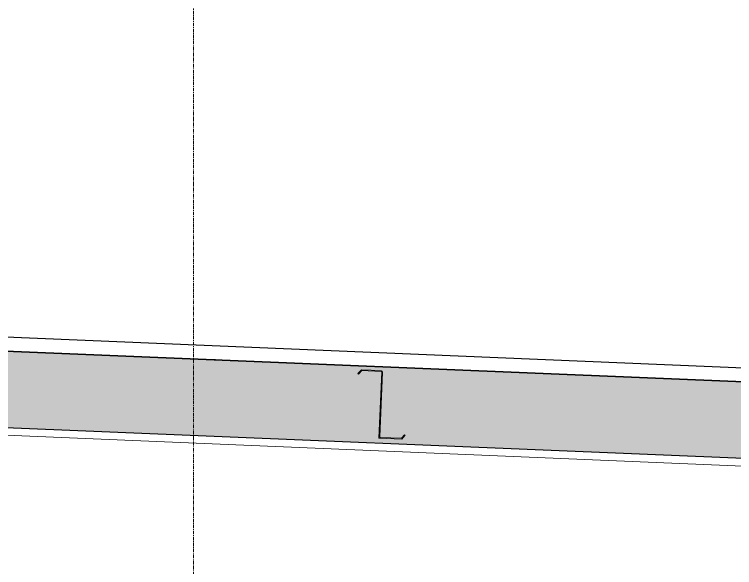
# Model space of a CAD drawing. Header units: inches. Extents: x 21408 to 98131, y -290 to 853.
# Drawn here: x 32464.2 to 32570.8, y 326.5 to 408.5 of the extents above; entities that cross this region are included whole.
import ezdxf

# ---------------------------------------------------------------- set-up
doc = ezdxf.new("R2010")
doc.units = ezdxf.units.IN
doc.header["$MEASUREMENT"] = 0
doc.linetypes.add('Grid Line 1_2_', pattern=[0.875, 0.5, -0.125, 0.125, -0.125])
for name, color, linetype, lineweight in [('A-CLNG', 13, 'Continuous', 9), ('A-CLNG-PATT', 13, 'Continuous', 25), ('A-ROOF', 132, 'Continuous', 9), ('S-BEAM', 12, 'Continuous', 9), ('S-COLS', 52, 'Continuous', 9), ('S-GRID', 1, 'Continuous', 9)]:
    doc.layers.add(name, color=color, linetype=linetype, lineweight=lineweight)

# ---------------------------------------------------------------- blocks, each defined once
blk = doc.blocks.new('columns and girder2 - one-1334686-Building Section - North_South looking East _ Fitness Center')
at = {"layer": 'S-BEAM'}
blk.add_line((22024.63, 348.46), (22306.55, 336.72), dxfattribs=at)
blk = doc.blocks.new('Girt_Z - 10_D-1351984-Building Section - North_South looking East _ Fitness Center')
at = {"layer": 'S-BEAM', "lineweight": 15}
for p, q in [((22133.68, 355.81), (22133.17, 355.26)), ((22133.17, 355.26), (22133.25, 355.18)), ((22133.25, 355.18), (22133.72, 355.7)), ((22136.61, 355.69), (22133.68, 355.81)), ((22133.72, 355.7), (22136.61, 355.58)), ((22136.68, 355.5), (22136.27, 345.69)), ((22136.39, 345.88), (22136.79, 355.49)), ((22136.27, 345.69), (22139.65, 345.55)), ((22139.6, 345.67), (22136.46, 345.8)), ((22140.07, 346.18), (22139.6, 345.67)), ((22139.65, 345.55), (22140.15, 346.11)), ((22140.15, 346.11), (22140.07, 346.18))]:
    blk.add_line(p, q, dxfattribs=at)
for centre, radius, start, end in [((22136.6, 355.5), 0.187, 357.6141, 87.6141), ((22136.6, 355.5), 0.0782, 357.6141, 85.4913), ((22136.47, 345.87), 0.0782, 177.6141, 264.5717)]:
    blk.add_arc(centre, radius, start, end, dxfattribs=at)

msp = doc.modelspace()

# ---------------------------------------------------------------- hatches: boundary and pattern name
at = {"layer": 'A-CLNG-PATT', "lineweight": 9}
h = msp.add_hatch(dxfattribs=at)
h.set_pattern_fill('FP_31', color=256, style=0, pattern_type=2)
h.set_pattern_definition([(161.57, (22011.972, 102.96), (-7.6802237, -0.0009796), [0, -54.643, 6.067, 0]), (18.43, (22010.052, 102.96), (-7.6802237, 0.0009796), [0, -54.643, 6.067, 0]), (108.43, (22011.972, 102.96), (3.8382953, -19.2013653), [18.211, -42.499]), (71.57, (22010.052, 102.96), (3.8382953, 19.2013653), [18.211, -42.499])])
h.paths.add_polyline_path([(32752.57, 335.22), (32752.57, 346.48), (31516.94, 397.96), (31516.94, 386.7), (32641.23, 339.86)], flags=0)

# ---------------------------------------------------------------- linework, layer by layer
at = {"layer": 'A-CLNG', "lineweight": 25}
for p, q in [((32752.57, 346.48), (31516.94, 397.96)), ((31516.94, 386.7), (32752.57, 335.22))]:
    msp.add_line(p, q, dxfattribs=at)
at = {"layer": 'A-ROOF', "lineweight": 25}
for p, q in [((32814.99, 345.96), (31502.35, 400.65)), ((31502.35, 398.65), (32814.99, 343.95))]:
    msp.add_line(p, q, dxfattribs=at)
at = {"layer": 'S-COLS'}
msp.add_line((32492.06, 357.33), (32493.94, 357.33), dxfattribs=at)
at = {"layer": 'S-GRID', "linetype": 'Grid Line 1_2_'}
msp.add_line((32490.69, -273.16), (32490.69, 738.66), dxfattribs=at)
msp.add_line((32490.69, -273.16), (32490.69, 738.66), dxfattribs=at)

# ---------------------------------------------------------------- block references
at = {"layer": 'S-BEAM'}
for name in ['columns and girder2 - one-1334686-Building Section - North_South looking East _ Fitness Center', 'Girt_Z - 10_D-1351984-Building Section - North_South looking East _ Fitness Center']:
    msp.add_blockref(name, (10381.89, 0), dxfattribs=at)

doc.saveas('drawing.dxf')
